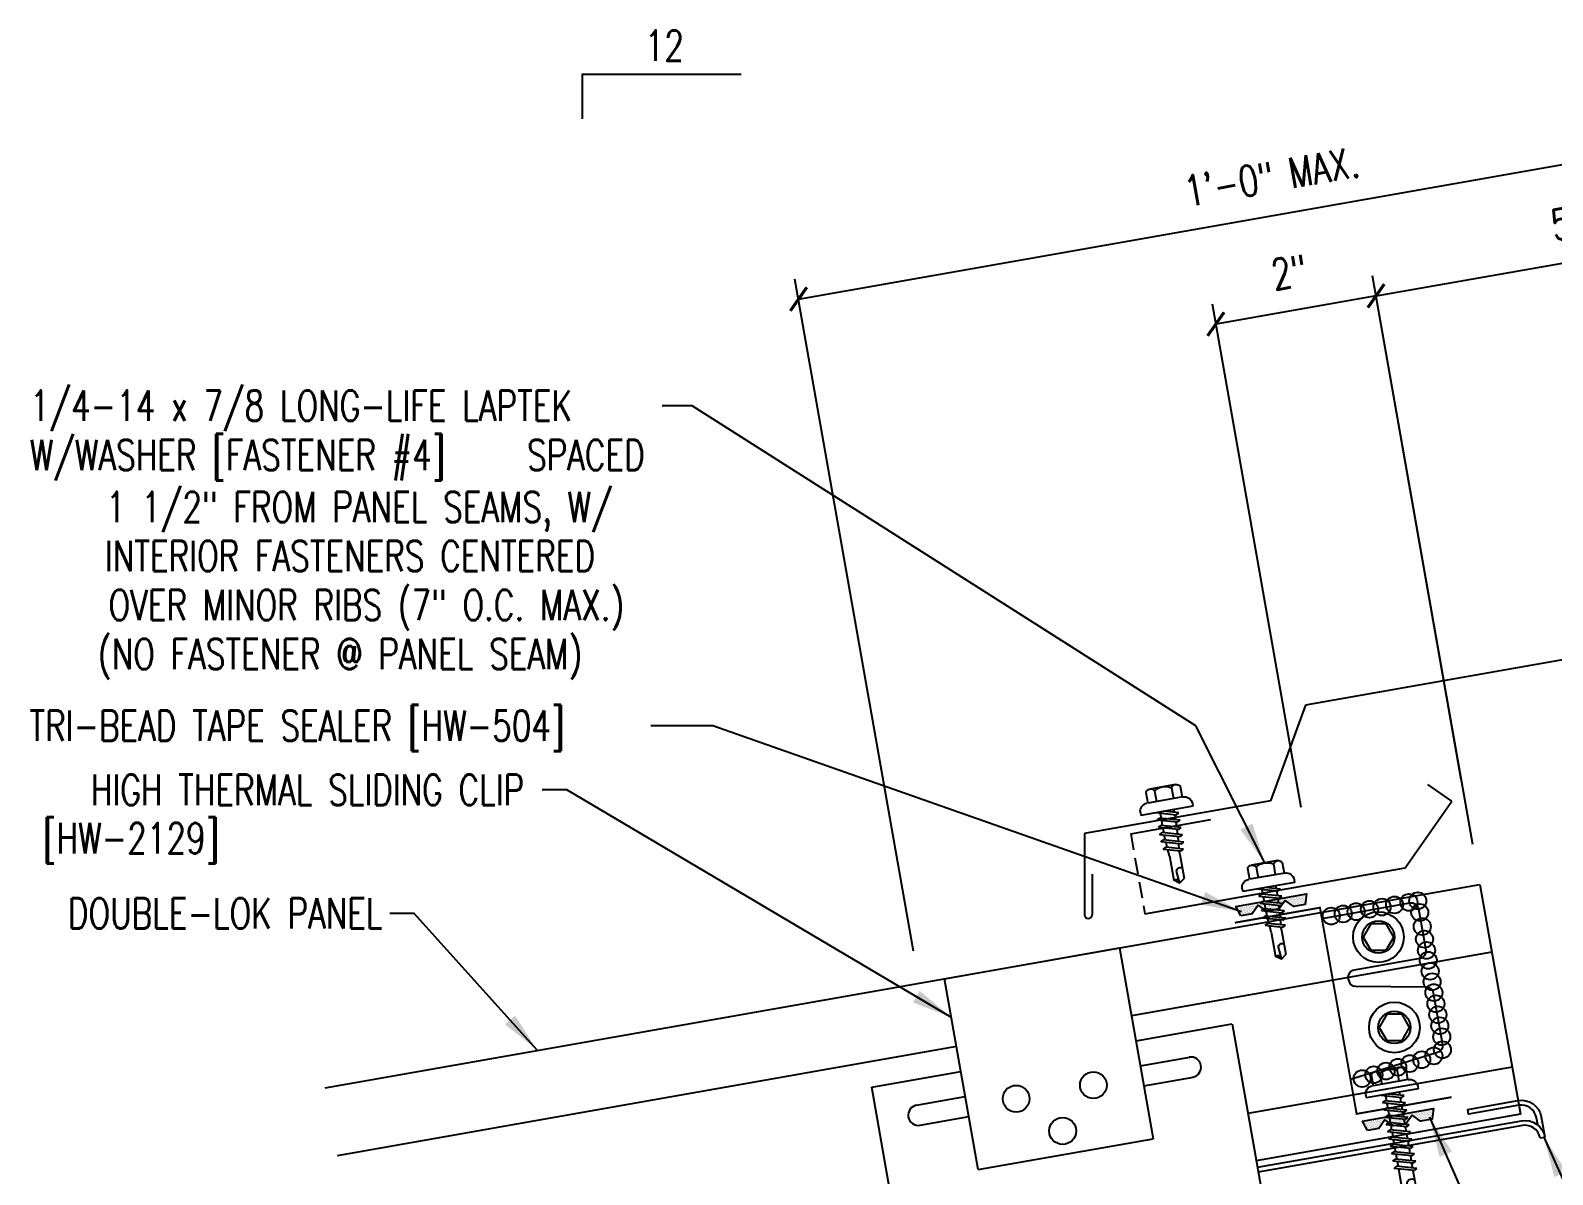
# Model space of a CAD drawing. Extents: x -0.4 to 44.2, y 8.8 to 52.8.
# Drawn here: x -0.37 to 18.34, y 22.08 to 36.16 of the extents above; entities that cross this region are included whole.
import ezdxf
from ezdxf.enums import TextEntityAlignment as Align

# ---------------------------------------------------------------- set-up
doc = ezdxf.new("R2010")
doc.units = 0
doc.header["$LTSCALE"] = 4
doc.header["$MEASUREMENT"] = 0
doc.linetypes.add('HIDDEN', pattern=[0.375, 0.25, -0.125])
doc.layers.get('0').update_dxf_attribs({"linetype": 'CONTINUOUS'})
doc.layers.get('DEFPOINTS').update_dxf_attribs({"linetype": 'CONTINUOUS'})
for name, color, linetype in [('CLIP', 5, 'CONTINUOUS'), ('CLO', 3, 'CONTINUOUS'), ('DIM', 2, 'CONTINUOUS'), ('FASTENER', 9, 'CONTINUOUS'), ('MARK', 1, 'CONTINUOUS'), ('PANEL', 11, 'CONTINUOUS'), ('STLA', 10, 'CONTINUOUS'), ('TAPE', 8, 'CONTINUOUS'), ('TEXT', 2, 'CONTINUOUS'), ('TRIM', 6, 'CONTINUOUS')]:
    doc.layers.add(name, color=color, linetype=linetype)
doc.styles.add('TEXT1', font='ROMANS.shx', dxfattribs={"width": 0.75, "height": 0.375})
doc.dimstyles.new('DETAIL', dxfattribs={"dimscale": 4, "dimtxt": 0.09375, "dimasz": 0.0625, "dimexe": 0.0625, "dimexo": 0.125, "dimgap": 0.0625, "dimtad": 1, "dimdec": 4, "dimzin": 3, "dimdsep": 46, "dimlunit": 4, "dimtxsty": 'TEXT1', "dimblk": 'ARCHTICK', "dimcen": 0.0625, "dimclrd": 7, "dimclre": 7, "dimclrt": 2, "dimadec": 0, "dimazin": 0, "dimtfac": 0.59375, "dimtdec": 4, "dimtmove": 0, "dimatfit": 3, "dimfxl": 0, "dimfrac": 2, "dimtolj": 1, "dimtzin": 3, "dimarcsym": 0})
doc.dimstyles.new('DETAIL$7', dxfattribs={"dimscale": 4, "dimtxt": 0.09375, "dimasz": 0.125, "dimexe": 0.0625, "dimexo": 0.125, "dimgap": 0.0625, "dimtad": 1, "dimdec": 4, "dimzin": 3, "dimdsep": 46, "dimlunit": 4, "dimtxsty": 'TEXT1', "dimblk": 'ARCHTICK', "dimcen": 0.0625, "dimclrd": 7, "dimclre": 7, "dimclrt": 2, "dimadec": 0, "dimazin": 0, "dimtfac": 1, "dimtdec": 4, "dimtmove": 0, "dimatfit": 3, "dimfxl": 0, "dimfrac": 2, "dimtolj": 1, "dimtzin": 3, "dimarcsym": 0})

# ---------------------------------------------------------------- blocks, each defined once
blk = doc.blocks.new('_ArchTick')
at = {"color": 0, "linetype": 'ByBlock', "const_width": 0.15}
blk.add_lwpolyline([(-0.5, -0.5), (0.5, 0.5)], dxfattribs=at)
blk = doc.blocks.new('*D7')
at = {"layer": 'DEFPOINTS', "color": 0}
for p in [(14.204, 32.546), (17.309, 26.452), (15.34, 26.105)]:
    blk.add_point(p, dxfattribs=at)
at = {"layer": 'DIM', "color": 7, "lineweight": -2}
for p, q in [((17.222, 26.944), (16.13, 33.139)), ((15.253, 26.597), (14.161, 32.792)), ((16.174, 32.893), (14.204, 32.546))]:
    blk.add_line(p, q, dxfattribs=at)
at = {"layer": 'DIM', "color": 7, "lineweight": -2, "xscale": 0.25, "yscale": 0.25, "zscale": 0.25}
for p, rotation in [((16.174, 32.893), 9.999999999999886), ((14.204, 32.546), 189.9999999999999)]:
    blk.add_blockref('_ArchTick', p, dxfattribs=dict(at, rotation=rotation))
at = {"layer": 'DIM', "color": 2, "insert": (15.107, 33.185), "char_height": 0.375, "attachment_point": 5, "rotation": 10, "style": 'TEXT1'}
blk.add_mtext('\\A1;2"', dxfattribs=at)
blk = doc.blocks.new('*D5')
at = {"layer": 'DEFPOINTS', "color": 0}
for p in [(20.871, 34.934), (10.574, 24.336), (23.1, 22.291)]:
    blk.add_point(p, dxfattribs=at)
at = {"layer": 'DIM', "color": 7, "lineweight": -2}
for p, q in [((23.013, 22.783), (20.827, 35.18)), ((9.073, 32.853), (20.871, 34.934)), ((10.488, 24.829), (9.029, 33.099))]:
    blk.add_line(p, q, dxfattribs=at)
at = {"layer": 'DIM', "color": 7, "lineweight": -2, "xscale": 0.25, "yscale": 0.25, "zscale": 0.25}
for p, rotation in [((20.871, 34.934), 10), ((9.073, 32.853), 190)]:
    blk.add_blockref('_ArchTick', p, dxfattribs=dict(at, rotation=rotation))
at = {"layer": 'DIM', "color": 2, "insert": (14.89, 34.359), "char_height": 0.375, "attachment_point": 5, "rotation": 10, "style": 'TEXT1'}
blk.add_mtext('\\A1;1\'-0" MAX.', dxfattribs=at)
blk = doc.blocks.new('*D6')
at = {"layer": 'DEFPOINTS', "color": 0}
for p in [(21.078, 33.758), (17.451, 25.651), (23.1, 22.291)]:
    blk.add_point(p, dxfattribs=at)
at = {"layer": 'DIM', "color": 7, "lineweight": -2}
for p, q in [((23.013, 22.783), (21.035, 34.004)), ((16.174, 32.893), (21.078, 33.758)), ((17.364, 26.143), (16.13, 33.139))]:
    blk.add_line(p, q, dxfattribs=at)
at = {"layer": 'DIM', "color": 7, "lineweight": -2, "xscale": 0.25, "yscale": 0.25, "zscale": 0.25}
for p, rotation in [((21.078, 33.758), 10), ((16.174, 32.893), 190)]:
    blk.add_blockref('_ArchTick', p, dxfattribs=dict(at, rotation=rotation))
at = {"layer": 'DIM', "color": 2, "insert": (18.544, 33.792), "char_height": 0.375, "attachment_point": 5, "rotation": 10, "style": 'TEXT1'}
blk.add_mtext('\\A1;5"', dxfattribs=at)
blk = doc.blocks.new('A$C40D92978')
at = {"layer": 'CLO', "const_width": 0.0239}
blk.add_lwpolyline([(2.668, 0.22), (1.499, 0.014), (1.048, 2.551), (0.002, 2.366)], dxfattribs=at)
at = {"layer": 'CLO'}
blk.add_lwpolyline([(1.074, 2.419), (2.155, 2.61, -0.414214), (2.26, 2.537), (2.349, 2.031, -0.414214), (2.276, 1.927), (1.468, 1.784, 0.414214), (1.395, 1.68), (1.399, 1.658, 0.362577), (1.487, 1.584), (2.353, 1.579, -0.362577), (2.441, 1.505), (2.554, 0.869, -0.377256), (2.492, 0.768), (1.424, 0.435)], format="xyb", dxfattribs=at)
blk = doc.blocks.new('*X9')
at = {"color": 0}
for p, q in [((-0.434, 0.135), (-0.434, 0.135)), ((-0.434, 0.123), (-0.434, 0.123)), ((-0.422, 0.141), (-0.422, 0.141)), ((-0.422, 0.129), (-0.422, 0.129)), ((-0.422, 0.117), (-0.422, 0.117)), ((-0.422, 0.105), (-0.422, 0.105)), ((-0.422, 0.094), (-0.422, 0.094)), ((-0.422, 0.082), (-0.422, 0.082)), ((-0.41, 0.135), (-0.41, 0.135)), ((-0.41, 0.123), (-0.41, 0.123)), ((-0.41, 0.111), (-0.41, 0.111)), ((-0.41, 0.1), (-0.41, 0.1)), ((-0.41, 0.088), (-0.41, 0.088)), ((-0.41, 0.076), (-0.41, 0.076)), ((-0.41, 0.064), (-0.41, 0.064)), ((-0.41, 0.053), (-0.41, 0.053)), ((-0.41, 0.041), (-0.41, 0.041)), ((-0.398, 0.141), (-0.398, 0.141)), ((-0.398, 0.129), (-0.398, 0.129)), ((-0.398, 0.117), (-0.398, 0.117)), ((-0.398, 0.105), (-0.398, 0.105)), ((-0.398, 0.094), (-0.398, 0.094)), ((-0.398, 0.082), (-0.398, 0.082)), ((-0.398, 0.07), (-0.398, 0.07)), ((-0.398, 0.059), (-0.398, 0.059)), ((-0.398, 0.047), (-0.398, 0.047)), ((-0.398, 0.035), (-0.398, 0.035)), ((-0.398, 0.023), (-0.398, 0.023)), ((-0.387, 0.135), (-0.387, 0.135)), ((-0.387, 0.123), (-0.387, 0.123)), ((-0.387, 0.111), (-0.387, 0.111)), ((-0.387, 0.1), (-0.387, 0.1)), ((-0.387, 0.088), (-0.387, 0.088)), ((-0.387, 0.076), (-0.387, 0.076)), ((-0.387, 0.064), (-0.387, 0.064)), ((-0.387, 0.053), (-0.387, 0.053)), ((-0.387, 0.041), (-0.387, 0.041)), ((-0.387, 0.029), (-0.387, 0.029)), ((-0.375, 0.141), (-0.375, 0.141)), ((-0.375, 0.129), (-0.375, 0.129)), ((-0.375, 0.117), (-0.375, 0.117)), ((-0.375, 0.105), (-0.375, 0.105)), ((-0.375, 0.094), (-0.375, 0.094)), ((-0.375, 0.082), (-0.375, 0.082)), ((-0.375, 0.07), (-0.375, 0.07)), ((-0.375, 0.059), (-0.375, 0.059)), ((-0.375, 0.047), (-0.375, 0.047)), ((-0.375, 0.035), (-0.375, 0.035)), ((-0.375, 0.023), (-0.375, 0.023)), ((-0.363, 0.135), (-0.363, 0.135)), ((-0.363, 0.123), (-0.363, 0.123)), ((-0.363, 0.111), (-0.363, 0.111)), ((-0.363, 0.1), (-0.363, 0.1)), ((-0.363, 0.088), (-0.363, 0.088)), ((-0.363, 0.076), (-0.363, 0.076)), ((-0.363, 0.064), (-0.363, 0.064)), ((-0.363, 0.053), (-0.363, 0.053)), ((-0.363, 0.041), (-0.363, 0.041)), ((-0.363, 0.029), (-0.363, 0.029)), ((-0.352, 0.141), (-0.352, 0.141)), ((-0.352, 0.129), (-0.352, 0.129)), ((-0.352, 0.117), (-0.352, 0.117)), ((-0.352, 0.105), (-0.352, 0.105)), ((-0.352, 0.094), (-0.352, 0.094)), ((-0.352, 0.082), (-0.352, 0.082)), ((-0.352, 0.07), (-0.352, 0.07)), ((-0.352, 0.059), (-0.352, 0.059)), ((-0.352, 0.047), (-0.352, 0.047)), ((-0.352, 0.035), (-0.352, 0.035)), ((-0.352, 0.023), (-0.352, 0.023)), ((-0.34, 0.135), (-0.34, 0.135)), ((-0.34, 0.123), (-0.34, 0.123)), ((-0.34, 0.111), (-0.34, 0.111)), ((-0.34, 0.1), (-0.34, 0.1)), ((-0.34, 0.088), (-0.34, 0.088)), ((-0.34, 0.076), (-0.34, 0.076)), ((-0.34, 0.064), (-0.34, 0.064)), ((-0.34, 0.053), (-0.34, 0.053)), ((-0.34, 0.041), (-0.34, 0.041)), ((-0.34, 0.029), (-0.34, 0.029)), ((-0.328, 0.141), (-0.328, 0.141)), ((-0.328, 0.129), (-0.328, 0.129)), ((-0.328, 0.117), (-0.328, 0.117)), ((-0.328, 0.105), (-0.328, 0.105)), ((-0.328, 0.094), (-0.328, 0.094)), ((-0.328, 0.082), (-0.328, 0.082)), ((-0.328, 0.07), (-0.328, 0.07)), ((-0.328, 0.059), (-0.328, 0.059)), ((-0.328, 0.047), (-0.328, 0.047)), ((-0.328, 0.035), (-0.328, 0.035)), ((-0.328, 0.023), (-0.328, 0.023)), ((-0.316, 0.135), (-0.316, 0.135)), ((-0.316, 0.123), (-0.316, 0.123)), ((-0.316, 0.111), (-0.316, 0.111)), ((-0.316, 0.1), (-0.316, 0.1)), ((-0.316, 0.088), (-0.316, 0.088)), ((-0.316, 0.076), (-0.316, 0.076)), ((-0.316, 0.064), (-0.316, 0.064)), ((-0.316, 0.053), (-0.316, 0.053)), ((-0.316, 0.041), (-0.316, 0.041)), ((-0.316, 0.029), (-0.316, 0.029)), ((-0.305, 0.141), (-0.305, 0.141)), ((-0.305, 0.129), (-0.305, 0.129)), ((-0.305, 0.117), (-0.305, 0.117)), ((-0.305, 0.105), (-0.305, 0.105)), ((-0.305, 0.094), (-0.305, 0.094)), ((-0.305, 0.082), (-0.305, 0.082)), ((-0.305, 0.07), (-0.305, 0.07)), ((-0.305, 0.059), (-0.305, 0.059)), ((-0.305, 0.047), (-0.305, 0.047)), ((-0.305, 0.035), (-0.305, 0.035)), ((-0.305, 0.023), (-0.305, 0.023)), ((-0.293, 0.135), (-0.293, 0.135)), ((-0.293, 0.123), (-0.293, 0.123)), ((-0.293, 0.111), (-0.293, 0.111)), ((-0.293, 0.1), (-0.293, 0.1)), ((-0.293, 0.088), (-0.293, 0.088)), ((-0.293, 0.076), (-0.293, 0.076)), ((-0.293, 0.064), (-0.293, 0.064)), ((-0.293, 0.053), (-0.293, 0.053)), ((-0.293, 0.041), (-0.293, 0.041)), ((-0.293, 0.029), (-0.293, 0.029)), ((-0.281, 0.141), (-0.281, 0.141)), ((-0.281, 0.129), (-0.281, 0.129)), ((-0.281, 0.117), (-0.281, 0.117)), ((-0.281, 0.105), (-0.281, 0.105)), ((-0.281, 0.094), (-0.281, 0.094)), ((-0.281, 0.082), (-0.281, 0.082)), ((-0.281, 0.07), (-0.281, 0.07)), ((-0.281, 0.059), (-0.281, 0.059)), ((-0.281, 0.047), (-0.281, 0.047)), ((-0.281, 0.035), (-0.281, 0.035)), ((-0.281, 0.023), (-0.281, 0.023)), ((-0.27, 0.135), (-0.27, 0.135)), ((-0.27, 0.123), (-0.27, 0.123)), ((-0.27, 0.111), (-0.27, 0.111)), ((-0.27, 0.1), (-0.27, 0.1)), ((-0.27, 0.088), (-0.27, 0.088)), ((-0.27, 0.076), (-0.27, 0.076)), ((-0.27, 0.064), (-0.27, 0.064)), ((-0.27, 0.053), (-0.27, 0.053)), ((-0.27, 0.041), (-0.27, 0.041)), ((-0.27, 0.029), (-0.27, 0.029)), ((-0.258, 0.141), (-0.258, 0.141)), ((-0.258, 0.129), (-0.258, 0.129)), ((-0.258, 0.117), (-0.258, 0.117)), ((-0.258, 0.105), (-0.258, 0.105)), ((-0.258, 0.094), (-0.258, 0.094)), ((-0.258, 0.082), (-0.258, 0.082)), ((-0.258, 0.07), (-0.258, 0.07)), ((-0.258, 0.059), (-0.258, 0.059)), ((-0.258, 0.047), (-0.258, 0.047)), ((-0.258, 0.035), (-0.258, 0.035)), ((-0.258, 0.023), (-0.258, 0.023)), ((-0.246, 0.135), (-0.246, 0.135)), ((-0.246, 0.123), (-0.246, 0.123)), ((-0.246, 0.111), (-0.246, 0.111)), ((-0.246, 0.1), (-0.246, 0.1)), ((-0.246, 0.088), (-0.246, 0.088)), ((-0.246, 0.076), (-0.246, 0.076)), ((-0.246, 0.064), (-0.246, 0.064)), ((-0.246, 0.053), (-0.246, 0.053)), ((-0.246, 0.041), (-0.246, 0.041)), ((-0.234, 0.141), (-0.234, 0.141)), ((-0.234, 0.129), (-0.234, 0.129)), ((-0.234, 0.117), (-0.234, 0.117)), ((-0.234, 0.105), (-0.234, 0.105)), ((-0.234, 0.094), (-0.234, 0.094)), ((-0.234, 0.082), (-0.234, 0.082)), ((-0.234, 0.07), (-0.234, 0.07)), ((-0.234, 0.059), (-0.234, 0.059)), ((-0.234, 0.047), (-0.234, 0.047)), ((-0.223, 0.135), (-0.223, 0.135)), ((-0.223, 0.123), (-0.223, 0.123)), ((-0.223, 0.111), (-0.223, 0.111)), ((-0.223, 0.1), (-0.223, 0.1)), ((-0.223, 0.088), (-0.223, 0.088)), ((-0.223, 0.076), (-0.223, 0.076)), ((-0.223, 0.064), (-0.223, 0.064)), ((-0.211, 0.141), (-0.211, 0.141)), ((-0.211, 0.129), (-0.211, 0.129)), ((-0.211, 0.117), (-0.211, 0.117)), ((-0.211, 0.105), (-0.211, 0.105)), ((-0.211, 0.094), (-0.211, 0.094)), ((-0.211, 0.082), (-0.211, 0.082)), ((-0.211, 0.07), (-0.211, 0.07)), ((-0.199, 0.135), (-0.199, 0.135)), ((-0.199, 0.123), (-0.199, 0.123)), ((-0.199, 0.111), (-0.199, 0.111)), ((-0.199, 0.1), (-0.199, 0.1)), ((-0.199, 0.088), (-0.199, 0.088)), ((-0.188, 0.141), (-0.188, 0.141)), ((-0.188, 0.129), (-0.188, 0.129)), ((-0.188, 0.117), (-0.188, 0.117)), ((-0.188, 0.105), (-0.188, 0.105)), ((-0.188, 0.094), (-0.188, 0.094)), ((-0.176, 0.135), (-0.176, 0.135)), ((-0.176, 0.123), (-0.176, 0.123)), ((-0.176, 0.111), (-0.176, 0.111)), ((-0.164, 0.141), (-0.164, 0.141)), ((-0.164, 0.129), (-0.164, 0.129)), ((-0.164, 0.117), (-0.164, 0.117)), ((-0.164, 0.105), (-0.164, 0.105)), ((-0.152, 0.135), (-0.152, 0.135)), ((-0.152, 0.123), (-0.152, 0.123)), ((-0.152, 0.111), (-0.152, 0.111)), ((-0.152, 0.1), (-0.152, 0.1)), ((-0.141, 0.141), (-0.141, 0.141)), ((-0.141, 0.129), (-0.141, 0.129)), ((-0.141, 0.117), (-0.141, 0.117)), ((-0.141, 0.105), (-0.141, 0.105)), ((-0.141, 0.094), (-0.141, 0.094)), ((-0.141, 0.082), (-0.141, 0.082)), ((-0.129, 0.135), (-0.129, 0.135)), ((-0.129, 0.123), (-0.129, 0.123)), ((-0.129, 0.111), (-0.129, 0.111)), ((-0.129, 0.1), (-0.129, 0.1)), ((-0.129, 0.088), (-0.129, 0.088)), ((-0.129, 0.076), (-0.129, 0.076)), ((-0.117, 0.141), (-0.117, 0.141)), ((-0.117, 0.129), (-0.117, 0.129)), ((-0.117, 0.117), (-0.117, 0.117)), ((-0.117, 0.105), (-0.117, 0.105)), ((-0.117, 0.094), (-0.117, 0.094)), ((-0.117, 0.082), (-0.117, 0.082)), ((-0.117, 0.07), (-0.117, 0.07)), ((-0.117, 0.059), (-0.117, 0.059)), ((-0.105, 0.135), (-0.105, 0.135)), ((-0.105, 0.123), (-0.105, 0.123)), ((-0.105, 0.111), (-0.105, 0.111)), ((-0.105, 0.1), (-0.105, 0.1)), ((-0.105, 0.088), (-0.105, 0.088)), ((-0.105, 0.076), (-0.105, 0.076)), ((-0.105, 0.064), (-0.105, 0.064)), ((-0.105, 0.053), (-0.105, 0.053)), ((-0.094, 0.141), (-0.094, 0.141)), ((-0.094, 0.129), (-0.094, 0.129)), ((-0.094, 0.117), (-0.094, 0.117)), ((-0.094, 0.105), (-0.094, 0.105)), ((-0.094, 0.094), (-0.094, 0.094)), ((-0.094, 0.082), (-0.094, 0.082)), ((-0.094, 0.07), (-0.094, 0.07)), ((-0.094, 0.059), (-0.094, 0.059)), ((-0.094, 0.047), (-0.094, 0.047)), ((-0.094, 0.035), (-0.094, 0.035)), ((-0.082, 0.135), (-0.082, 0.135)), ((-0.082, 0.123), (-0.082, 0.123)), ((-0.082, 0.111), (-0.082, 0.111)), ((-0.082, 0.1), (-0.082, 0.1)), ((-0.082, 0.088), (-0.082, 0.088)), ((-0.082, 0.076), (-0.082, 0.076)), ((-0.082, 0.064), (-0.082, 0.064)), ((-0.082, 0.053), (-0.082, 0.053)), ((-0.082, 0.041), (-0.082, 0.041)), ((-0.082, 0.029), (-0.082, 0.029)), ((-0.07, 0.141), (-0.07, 0.141)), ((-0.07, 0.129), (-0.07, 0.129)), ((-0.07, 0.117), (-0.07, 0.117)), ((-0.07, 0.105), (-0.07, 0.105)), ((-0.07, 0.094), (-0.07, 0.094)), ((-0.07, 0.082), (-0.07, 0.082)), ((-0.07, 0.07), (-0.07, 0.07)), ((-0.07, 0.059), (-0.07, 0.059)), ((-0.07, 0.047), (-0.07, 0.047)), ((-0.07, 0.035), (-0.07, 0.035)), ((-0.07, 0.023), (-0.07, 0.023)), ((-0.059, 0.135), (-0.059, 0.135)), ((-0.059, 0.123), (-0.059, 0.123)), ((-0.059, 0.111), (-0.059, 0.111)), ((-0.059, 0.1), (-0.059, 0.1)), ((-0.059, 0.088), (-0.059, 0.088)), ((-0.059, 0.076), (-0.059, 0.076)), ((-0.059, 0.064), (-0.059, 0.064)), ((-0.059, 0.053), (-0.059, 0.053)), ((-0.059, 0.041), (-0.059, 0.041)), ((-0.059, 0.029), (-0.059, 0.029)), ((-0.047, 0.141), (-0.047, 0.141)), ((-0.047, 0.129), (-0.047, 0.129)), ((-0.047, 0.117), (-0.047, 0.117)), ((-0.047, 0.105), (-0.047, 0.105)), ((-0.047, 0.094), (-0.047, 0.094)), ((-0.047, 0.082), (-0.047, 0.082)), ((-0.047, 0.07), (-0.047, 0.07)), ((-0.047, 0.059), (-0.047, 0.059)), ((-0.047, 0.047), (-0.047, 0.047)), ((-0.047, 0.035), (-0.047, 0.035)), ((-0.047, 0.023), (-0.047, 0.023)), ((-0.035, 0.135), (-0.035, 0.135)), ((-0.035, 0.123), (-0.035, 0.123)), ((-0.035, 0.111), (-0.035, 0.111)), ((-0.035, 0.1), (-0.035, 0.1)), ((-0.035, 0.088), (-0.035, 0.088)), ((-0.035, 0.076), (-0.035, 0.076)), ((-0.035, 0.064), (-0.035, 0.064)), ((-0.035, 0.053), (-0.035, 0.053)), ((-0.035, 0.041), (-0.035, 0.041)), ((-0.035, 0.029), (-0.035, 0.029)), ((-0.023, 0.141), (-0.023, 0.141)), ((-0.023, 0.129), (-0.023, 0.129)), ((-0.023, 0.117), (-0.023, 0.117)), ((-0.023, 0.105), (-0.023, 0.105)), ((-0.023, 0.094), (-0.023, 0.094)), ((-0.023, 0.082), (-0.023, 0.082)), ((-0.023, 0.07), (-0.023, 0.07)), ((-0.023, 0.059), (-0.023, 0.059)), ((-0.023, 0.047), (-0.023, 0.047)), ((-0.023, 0.035), (-0.023, 0.035)), ((-0.023, 0.023), (-0.023, 0.023)), ((-0.012, 0.135), (-0.012, 0.135)), ((-0.012, 0.123), (-0.012, 0.123)), ((-0.012, 0.111), (-0.012, 0.111)), ((-0.012, 0.1), (-0.012, 0.1)), ((-0.012, 0.088), (-0.012, 0.088)), ((-0.012, 0.076), (-0.012, 0.076)), ((-0.012, 0.064), (-0.012, 0.064)), ((-0.012, 0.053), (-0.012, 0.053)), ((-0.012, 0.041), (-0.012, 0.041)), ((-0.012, 0.029), (-0.012, 0.029)), ((0, 0.141), (0, 0.141)), ((0, 0.129), (0, 0.129)), ((0, 0.117), (0, 0.117)), ((0, 0.105), (0, 0.105)), ((0, 0.094), (0, 0.094)), ((0, 0.082), (0, 0.082)), ((0, 0.07), (0, 0.07)), ((0, 0.059), (0, 0.059)), ((0, 0.047), (0, 0.047)), ((0, 0.035), (0, 0.035)), ((0, 0.023), (0, 0.023)), ((0.012, 0.135), (0.012, 0.135)), ((0.012, 0.123), (0.012, 0.123)), ((0.012, 0.111), (0.012, 0.111)), ((0.012, 0.1), (0.012, 0.1)), ((0.012, 0.088), (0.012, 0.088)), ((0.012, 0.076), (0.012, 0.076)), ((0.012, 0.064), (0.012, 0.064)), ((0.012, 0.053), (0.012, 0.053)), ((0.012, 0.041), (0.012, 0.041)), ((0.012, 0.029), (0.012, 0.029)), ((0.023, 0.141), (0.023, 0.141)), ((0.023, 0.129), (0.023, 0.129)), ((0.023, 0.117), (0.023, 0.117)), ((0.023, 0.105), (0.023, 0.105)), ((0.023, 0.094), (0.023, 0.094)), ((0.023, 0.082), (0.023, 0.082)), ((0.023, 0.07), (0.023, 0.07)), ((0.023, 0.059), (0.023, 0.059)), ((0.023, 0.047), (0.023, 0.047)), ((0.023, 0.035), (0.023, 0.035)), ((0.023, 0.023), (0.023, 0.023)), ((0.035, 0.135), (0.035, 0.135)), ((0.035, 0.123), (0.035, 0.123)), ((0.035, 0.111), (0.035, 0.111)), ((0.035, 0.1), (0.035, 0.1)), ((0.035, 0.088), (0.035, 0.088)), ((0.035, 0.076), (0.035, 0.076)), ((0.035, 0.064), (0.035, 0.064)), ((0.035, 0.053), (0.035, 0.053)), ((0.035, 0.041), (0.035, 0.041)), ((0.035, 0.029), (0.035, 0.029)), ((0.047, 0.141), (0.047, 0.141)), ((0.047, 0.129), (0.047, 0.129)), ((0.047, 0.117), (0.047, 0.117)), ((0.047, 0.105), (0.047, 0.105)), ((0.047, 0.094), (0.047, 0.094)), ((0.047, 0.082), (0.047, 0.082)), ((0.047, 0.07), (0.047, 0.07)), ((0.047, 0.059), (0.047, 0.059)), ((0.047, 0.047), (0.047, 0.047)), ((0.047, 0.035), (0.047, 0.035)), ((0.047, 0.023), (0.047, 0.023)), ((0.059, 0.135), (0.059, 0.135)), ((0.059, 0.123), (0.059, 0.123)), ((0.059, 0.111), (0.059, 0.111)), ((0.059, 0.1), (0.059, 0.1)), ((0.059, 0.088), (0.059, 0.088)), ((0.059, 0.076), (0.059, 0.076)), ((0.059, 0.064), (0.059, 0.064)), ((0.059, 0.053), (0.059, 0.053)), ((0.059, 0.041), (0.059, 0.041)), ((0.059, 0.029), (0.059, 0.029)), ((0.07, 0.141), (0.07, 0.141)), ((0.07, 0.129), (0.07, 0.129)), ((0.07, 0.117), (0.07, 0.117)), ((0.07, 0.105), (0.07, 0.105)), ((0.07, 0.094), (0.07, 0.094)), ((0.07, 0.082), (0.07, 0.082)), ((0.07, 0.07), (0.07, 0.07)), ((0.07, 0.059), (0.07, 0.059)), ((0.07, 0.047), (0.07, 0.047)), ((0.07, 0.035), (0.07, 0.035)), ((0.07, 0.023), (0.07, 0.023)), ((0.082, 0.135), (0.082, 0.135)), ((0.082, 0.123), (0.082, 0.123)), ((0.082, 0.111), (0.082, 0.111)), ((0.082, 0.1), (0.082, 0.1)), ((0.082, 0.088), (0.082, 0.088)), ((0.082, 0.076), (0.082, 0.076)), ((0.082, 0.064), (0.082, 0.064)), ((0.082, 0.053), (0.082, 0.053)), ((0.082, 0.041), (0.082, 0.041)), ((0.082, 0.029), (0.082, 0.029)), ((0.094, 0.141), (0.094, 0.141)), ((0.094, 0.129), (0.094, 0.129)), ((0.094, 0.117), (0.094, 0.117)), ((0.094, 0.105), (0.094, 0.105)), ((0.094, 0.094), (0.094, 0.094)), ((0.094, 0.082), (0.094, 0.082)), ((0.094, 0.07), (0.094, 0.07)), ((0.094, 0.059), (0.094, 0.059)), ((0.094, 0.047), (0.094, 0.047)), ((0.094, 0.035), (0.094, 0.035)), ((0.105, 0.135), (0.105, 0.135)), ((0.105, 0.123), (0.105, 0.123)), ((0.105, 0.111), (0.105, 0.111)), ((0.105, 0.1), (0.105, 0.1)), ((0.105, 0.088), (0.105, 0.088)), ((0.105, 0.076), (0.105, 0.076)), ((0.105, 0.064), (0.105, 0.064)), ((0.105, 0.053), (0.105, 0.053)), ((0.117, 0.141), (0.117, 0.141)), ((0.117, 0.129), (0.117, 0.129)), ((0.117, 0.117), (0.117, 0.117)), ((0.117, 0.105), (0.117, 0.105)), ((0.117, 0.094), (0.117, 0.094)), ((0.117, 0.082), (0.117, 0.082)), ((0.117, 0.07), (0.117, 0.07)), ((0.117, 0.059), (0.117, 0.059)), ((0.129, 0.135), (0.129, 0.135)), ((0.129, 0.123), (0.129, 0.123)), ((0.129, 0.111), (0.129, 0.111)), ((0.129, 0.1), (0.129, 0.1)), ((0.129, 0.088), (0.129, 0.088)), ((0.129, 0.076), (0.129, 0.076)), ((0.141, 0.141), (0.141, 0.141)), ((0.141, 0.129), (0.141, 0.129)), ((0.141, 0.117), (0.141, 0.117)), ((0.141, 0.105), (0.141, 0.105)), ((0.141, 0.094), (0.141, 0.094)), ((0.141, 0.082), (0.141, 0.082)), ((0.152, 0.135), (0.152, 0.135)), ((0.152, 0.123), (0.152, 0.123)), ((0.152, 0.111), (0.152, 0.111)), ((0.152, 0.1), (0.152, 0.1)), ((0.164, 0.141), (0.164, 0.141)), ((0.164, 0.129), (0.164, 0.129)), ((0.164, 0.117), (0.164, 0.117)), ((0.164, 0.105), (0.164, 0.105)), ((0.176, 0.135), (0.176, 0.135)), ((0.176, 0.123), (0.176, 0.123)), ((0.176, 0.111), (0.176, 0.111)), ((0.188, 0.141), (0.188, 0.141)), ((0.188, 0.129), (0.188, 0.129)), ((0.188, 0.117), (0.188, 0.117)), ((0.188, 0.105), (0.188, 0.105)), ((0.188, 0.094), (0.188, 0.094)), ((0.199, 0.135), (0.199, 0.135)), ((0.199, 0.123), (0.199, 0.123)), ((0.199, 0.111), (0.199, 0.111)), ((0.199, 0.1), (0.199, 0.1)), ((0.199, 0.088), (0.199, 0.088)), ((0.211, 0.141), (0.211, 0.141)), ((0.211, 0.129), (0.211, 0.129)), ((0.211, 0.117), (0.211, 0.117)), ((0.211, 0.105), (0.211, 0.105)), ((0.211, 0.094), (0.211, 0.094)), ((0.211, 0.082), (0.211, 0.082)), ((0.211, 0.07), (0.211, 0.07)), ((0.223, 0.135), (0.223, 0.135)), ((0.223, 0.123), (0.223, 0.123)), ((0.223, 0.111), (0.223, 0.111)), ((0.223, 0.1), (0.223, 0.1)), ((0.223, 0.088), (0.223, 0.088)), ((0.223, 0.076), (0.223, 0.076)), ((0.223, 0.064), (0.223, 0.064)), ((0.234, 0.141), (0.234, 0.141)), ((0.234, 0.129), (0.234, 0.129)), ((0.234, 0.117), (0.234, 0.117)), ((0.234, 0.105), (0.234, 0.105)), ((0.234, 0.094), (0.234, 0.094)), ((0.234, 0.082), (0.234, 0.082)), ((0.234, 0.07), (0.234, 0.07)), ((0.234, 0.059), (0.234, 0.059)), ((0.234, 0.047), (0.234, 0.047)), ((0.246, 0.135), (0.246, 0.135)), ((0.246, 0.123), (0.246, 0.123)), ((0.246, 0.111), (0.246, 0.111)), ((0.246, 0.1), (0.246, 0.1)), ((0.246, 0.088), (0.246, 0.088)), ((0.246, 0.076), (0.246, 0.076)), ((0.246, 0.064), (0.246, 0.064)), ((0.246, 0.053), (0.246, 0.053)), ((0.246, 0.041), (0.246, 0.041)), ((0.258, 0.141), (0.258, 0.141)), ((0.258, 0.129), (0.258, 0.129)), ((0.258, 0.117), (0.258, 0.117)), ((0.258, 0.105), (0.258, 0.105)), ((0.258, 0.094), (0.258, 0.094)), ((0.258, 0.082), (0.258, 0.082)), ((0.258, 0.07), (0.258, 0.07)), ((0.258, 0.059), (0.258, 0.059)), ((0.258, 0.047), (0.258, 0.047)), ((0.258, 0.035), (0.258, 0.035)), ((0.258, 0.023), (0.258, 0.023)), ((0.27, 0.135), (0.27, 0.135)), ((0.27, 0.123), (0.27, 0.123)), ((0.27, 0.111), (0.27, 0.111)), ((0.27, 0.1), (0.27, 0.1)), ((0.27, 0.088), (0.27, 0.088)), ((0.27, 0.076), (0.27, 0.076)), ((0.27, 0.064), (0.27, 0.064)), ((0.27, 0.053), (0.27, 0.053)), ((0.27, 0.041), (0.27, 0.041)), ((0.27, 0.029), (0.27, 0.029)), ((0.281, 0.141), (0.281, 0.141)), ((0.281, 0.129), (0.281, 0.129)), ((0.281, 0.117), (0.281, 0.117)), ((0.281, 0.105), (0.281, 0.105)), ((0.281, 0.094), (0.281, 0.094)), ((0.281, 0.082), (0.281, 0.082)), ((0.281, 0.07), (0.281, 0.07)), ((0.281, 0.059), (0.281, 0.059)), ((0.281, 0.047), (0.281, 0.047)), ((0.281, 0.035), (0.281, 0.035)), ((0.281, 0.023), (0.281, 0.023)), ((0.293, 0.135), (0.293, 0.135)), ((0.293, 0.123), (0.293, 0.123)), ((0.293, 0.111), (0.293, 0.111)), ((0.293, 0.1), (0.293, 0.1)), ((0.293, 0.088), (0.293, 0.088)), ((0.293, 0.076), (0.293, 0.076)), ((0.293, 0.064), (0.293, 0.064)), ((0.293, 0.053), (0.293, 0.053)), ((0.293, 0.041), (0.293, 0.041)), ((0.293, 0.029), (0.293, 0.029)), ((0.305, 0.141), (0.305, 0.141)), ((0.305, 0.129), (0.305, 0.129)), ((0.305, 0.117), (0.305, 0.117)), ((0.305, 0.105), (0.305, 0.105)), ((0.305, 0.094), (0.305, 0.094)), ((0.305, 0.082), (0.305, 0.082)), ((0.305, 0.07), (0.305, 0.07)), ((0.305, 0.059), (0.305, 0.059)), ((0.305, 0.047), (0.305, 0.047)), ((0.305, 0.035), (0.305, 0.035)), ((0.305, 0.023), (0.305, 0.023)), ((0.316, 0.135), (0.316, 0.135)), ((0.316, 0.123), (0.316, 0.123)), ((0.316, 0.111), (0.316, 0.111)), ((0.316, 0.1), (0.316, 0.1)), ((0.316, 0.088), (0.316, 0.088)), ((0.316, 0.076), (0.316, 0.076)), ((0.316, 0.064), (0.316, 0.064)), ((0.316, 0.053), (0.316, 0.053)), ((0.316, 0.041), (0.316, 0.041)), ((0.316, 0.029), (0.316, 0.029)), ((0.328, 0.141), (0.328, 0.141)), ((0.328, 0.129), (0.328, 0.129)), ((0.328, 0.117), (0.328, 0.117)), ((0.328, 0.105), (0.328, 0.105)), ((0.328, 0.094), (0.328, 0.094)), ((0.328, 0.082), (0.328, 0.082)), ((0.328, 0.07), (0.328, 0.07)), ((0.328, 0.059), (0.328, 0.059)), ((0.328, 0.047), (0.328, 0.047)), ((0.328, 0.035), (0.328, 0.035)), ((0.328, 0.023), (0.328, 0.023)), ((0.34, 0.135), (0.34, 0.135)), ((0.34, 0.123), (0.34, 0.123)), ((0.34, 0.111), (0.34, 0.111)), ((0.34, 0.1), (0.34, 0.1)), ((0.34, 0.088), (0.34, 0.088)), ((0.34, 0.076), (0.34, 0.076)), ((0.34, 0.064), (0.34, 0.064)), ((0.34, 0.053), (0.34, 0.053)), ((0.34, 0.041), (0.34, 0.041)), ((0.34, 0.029), (0.34, 0.029)), ((0.352, 0.141), (0.352, 0.141)), ((0.352, 0.129), (0.352, 0.129)), ((0.352, 0.117), (0.352, 0.117)), ((0.352, 0.105), (0.352, 0.105)), ((0.352, 0.094), (0.352, 0.094)), ((0.352, 0.082), (0.352, 0.082)), ((0.352, 0.07), (0.352, 0.07)), ((0.352, 0.059), (0.352, 0.059)), ((0.352, 0.047), (0.352, 0.047)), ((0.352, 0.035), (0.352, 0.035)), ((0.352, 0.023), (0.352, 0.023)), ((0.363, 0.135), (0.363, 0.135)), ((0.363, 0.123), (0.363, 0.123)), ((0.363, 0.111), (0.363, 0.111)), ((0.363, 0.1), (0.363, 0.1)), ((0.363, 0.088), (0.363, 0.088)), ((0.363, 0.076), (0.363, 0.076)), ((0.363, 0.064), (0.363, 0.064)), ((0.363, 0.053), (0.363, 0.053)), ((0.363, 0.041), (0.363, 0.041)), ((0.363, 0.029), (0.363, 0.029)), ((0.375, 0.141), (0.375, 0.141)), ((0.375, 0.129), (0.375, 0.129)), ((0.375, 0.117), (0.375, 0.117)), ((0.375, 0.105), (0.375, 0.105)), ((0.375, 0.094), (0.375, 0.094)), ((0.375, 0.082), (0.375, 0.082)), ((0.375, 0.07), (0.375, 0.07)), ((0.375, 0.059), (0.375, 0.059)), ((0.375, 0.047), (0.375, 0.047)), ((0.375, 0.035), (0.375, 0.035)), ((0.375, 0.023), (0.375, 0.023)), ((0.387, 0.135), (0.387, 0.135)), ((0.387, 0.123), (0.387, 0.123)), ((0.387, 0.111), (0.387, 0.111)), ((0.387, 0.1), (0.387, 0.1)), ((0.387, 0.088), (0.387, 0.088)), ((0.387, 0.076), (0.387, 0.076)), ((0.387, 0.064), (0.387, 0.064)), ((0.387, 0.053), (0.387, 0.053)), ((0.387, 0.041), (0.387, 0.041)), ((0.387, 0.029), (0.387, 0.029)), ((0.398, 0.141), (0.398, 0.141)), ((0.398, 0.129), (0.398, 0.129)), ((0.398, 0.117), (0.398, 0.117)), ((0.398, 0.105), (0.398, 0.105)), ((0.398, 0.094), (0.398, 0.094)), ((0.398, 0.082), (0.398, 0.082)), ((0.398, 0.07), (0.398, 0.07)), ((0.398, 0.059), (0.398, 0.059)), ((0.398, 0.047), (0.398, 0.047)), ((0.398, 0.035), (0.398, 0.035)), ((0.398, 0.023), (0.398, 0.023)), ((0.41, 0.135), (0.41, 0.135)), ((0.41, 0.123), (0.41, 0.123)), ((0.41, 0.111), (0.41, 0.111)), ((0.41, 0.1), (0.41, 0.1)), ((0.41, 0.088), (0.41, 0.088)), ((0.41, 0.076), (0.41, 0.076)), ((0.41, 0.064), (0.41, 0.064)), ((0.41, 0.053), (0.41, 0.053)), ((0.41, 0.041), (0.41, 0.041)), ((0.422, 0.141), (0.422, 0.141)), ((0.422, 0.129), (0.422, 0.129)), ((0.422, 0.117), (0.422, 0.117)), ((0.422, 0.105), (0.422, 0.105)), ((0.422, 0.094), (0.422, 0.094)), ((0.422, 0.082), (0.422, 0.082)), ((0.434, 0.135), (0.434, 0.135)), ((0.434, 0.123), (0.434, 0.123))]:
    blk.add_line(p, q, dxfattribs=at)
blk = doc.blocks.new('MB_DBTAP')
at = {"layer": 'TAPE', "color": 9}
blk.add_lwpolyline([(-0.403, 0.018), (-0.442, 0.141), (0.442, 0.141), (0.403, 0.018), (0.26, 0.018), (0.17, 0.109), (0.079, 0.018), (0, 0.018), (-0.079, 0.018), (-0.17, 0.109), (-0.26, 0.018)], close=True, dxfattribs=at)
at = {"layer": 'TAPE', "color": 251}
blk.add_blockref('*X9', (0, 0), dxfattribs=at)
blk = doc.blocks.new('MB_38W')
blk.add_lwpolyline([(-0.094, 0.162), (-0.188, 0), (-0.094, -0.162), (0.094, -0.162), (0.188, 0), (0.094, 0.162)], close=True)
for radius in [0.312, 0.199]:
    blk.add_circle((0, 0), radius)
blk = doc.blocks.new('FZ7')
at = {"layer": 'FASTENER'}
for p, q in [((-0.215, 0.305), (-0.215, 0.171)), ((-0.161, 0.337), (0.161, 0.337)), ((-0.107, 0.305), (-0.107, 0.171)), ((0.107, 0.305), (0.107, 0.171)), ((0.215, 0.305), (0.215, 0.171)), ((-0.324, 0.071), (-0.324, 0.037)), ((-0.324, 0.037), (0.324, 0.037)), ((-0.224, 0.171), (0.215, 0.171)), ((-0.139, -0.016), (0.046, 0.037)), ((-0.104, -0.036), (0.139, 0.033)), ((-0.086, 0.037), (-0.086, -0.001)), ((-0.086, 0.037), (0.086, 0.037)), ((0.086, 0.037), (0.133, 0.037)), ((0.086, 0.018), (0.086, -0.042)), ((0.139, 0.033), (0.133, 0.037)), ((0.324, 0.071), (0.324, 0.037)), ((-0.104, -0.036), (-0.139, -0.016)), ((-0.139, -0.107), (0.104, -0.038)), ((-0.104, -0.127), (-0.139, -0.107)), ((-0.139, -0.198), (0.104, -0.128)), ((-0.104, -0.127), (0.139, -0.058)), ((-0.104, -0.218), (0.139, -0.149)), ((-0.086, -0.031), (-0.086, -0.092)), ((-0.086, -0.122), (-0.086, -0.183)), ((0.086, -0.073), (0.086, -0.133)), ((0.086, -0.164), (0.086, -0.224)), ((0.139, -0.058), (0.104, -0.038)), ((0.139, -0.149), (0.104, -0.128)), ((-0.104, -0.218), (-0.139, -0.198)), ((-0.139, -0.289), (0.104, -0.219)), ((-0.104, -0.309), (-0.139, -0.289)), ((-0.139, -0.38), (0.104, -0.31)), ((-0.104, -0.309), (0.139, -0.239)), ((-0.104, -0.4), (0.139, -0.33)), ((-0.086, -0.213), (-0.086, -0.274)), ((-0.086, -0.304), (-0.086, -0.364)), ((0.086, -0.255), (0.086, -0.315)), ((0.086, -0.345), (0.086, -0.406)), ((0.139, -0.239), (0.104, -0.219)), ((0.139, -0.33), (0.104, -0.31)), ((-0.104, -0.4), (-0.139, -0.38)), ((-0.139, -0.47), (0.104, -0.401)), ((-0.104, -0.491), (-0.139, -0.47)), ((-0.139, -0.561), (0.104, -0.492)), ((-0.104, -0.581), (-0.139, -0.561)), ((-0.104, -0.491), (0.139, -0.421)), ((-0.104, -0.581), (0.139, -0.512)), ((-0.086, -0.395), (-0.086, -0.455)), ((-0.086, -0.486), (-0.086, -0.546)), ((0.086, -0.436), (0.086, -0.497)), ((0.086, -0.527), (0.086, -0.588)), ((0.139, -0.421), (0.104, -0.401)), ((0.139, -0.512), (0.104, -0.492)), ((-0.139, -0.652), (0.104, -0.583)), ((-0.104, -0.672), (-0.139, -0.652)), ((-0.139, -0.743), (0.104, -0.674)), ((-0.104, -0.763), (-0.139, -0.743)), ((-0.104, -0.672), (0.139, -0.603)), ((-0.104, -0.763), (0.139, -0.694)), ((-0.086, -0.577), (-0.086, -0.637)), ((-0.086, -0.667), (-0.086, -0.728)), ((0.086, -0.618), (0.086, -0.679)), ((0.086, -0.709), (0.086, -0.77)), ((0.139, -0.603), (0.104, -0.583)), ((0.139, -0.694), (0.104, -0.674)), ((-0.139, -0.834), (0.104, -0.765)), ((-0.104, -0.854), (-0.139, -0.834)), ((-0.139, -0.925), (0.104, -0.856)), ((-0.104, -0.945), (-0.139, -0.925)), ((-0.104, -0.854), (0.139, -0.785)), ((-0.104, -0.945), (0.139, -0.876)), ((-0.086, -0.758), (-0.086, -0.819)), ((-0.086, -0.849), (-0.086, -0.91)), ((0.086, -0.8), (0.086, -0.861)), ((0.086, -0.891), (0.086, -1.232)), ((0.139, -0.785), (0.104, -0.765)), ((0.139, -0.876), (0.104, -0.856)), ((-0.086, -0.94), (-0.086, -1.232)), ((-0.002, -1.277), (0.014, -1.091)), ((0, -1.293), (-0.086, -1.232)), ((0, -1.293), (0.086, -1.232))]:
    blk.add_line(p, q, dxfattribs=at)
for centre, radius, start, end in [((-0.161, 0.274), 0.0628, 29.8754, 150.1246), ((0, 0.141), 0.196, 56.9974, 123.0026), ((0.161, 0.274), 0.0628, 29.8754, 150.1246), ((-0.224, 0.071), 0.1, 90, 180), ((0.224, 0.071), 0.1, 0, 90), ((-0.046, -1.102), 0.0615, 11.1445, 130.906), ((0.054, -1.278), 0.0563, 55.4585, 194.8454)]:
    blk.add_arc(centre, radius, start, end, dxfattribs=at)
blk = doc.blocks.new('A$C53A16981')
at = {"layer": 'FASTENER', "rotation": 9.999999999999451}
blk.add_blockref('FZ7', (0.332, 1.273), dxfattribs=at)
blk = doc.blocks.new('MB_DW4')
at = {"layer": 'FASTENER'}
for p, q in [((-0.217, 0.305), (-0.217, 0.171)), ((-0.163, 0.337), (0.159, 0.337)), ((-0.108, 0.305), (-0.108, 0.171)), ((0.105, 0.305), (0.105, 0.171)), ((0.214, 0.305), (0.214, 0.171)), ((-0.326, 0.071), (-0.326, 0.037)), ((-0.326, 0.037), (0.322, 0.037)), ((-0.226, 0.171), (0.214, 0.171)), ((-0.141, -0.014), (0.037, 0.037)), ((-0.105, -0.034), (0.137, 0.035)), ((-0.088, 0.037), (-0.088, 0.001)), ((-0.088, 0.037), (0.085, 0.037)), ((0.085, 0.037), (0.134, 0.037)), ((0.085, 0.02), (0.085, -0.041)), ((0.137, 0.035), (0.134, 0.037)), ((0.322, 0.071), (0.322, 0.037)), ((-0.105, -0.034), (-0.141, -0.014)), ((-0.141, -0.105), (0.102, -0.036)), ((-0.105, -0.125), (-0.141, -0.105)), ((-0.141, -0.196), (0.102, -0.127)), ((-0.105, -0.125), (0.137, -0.056)), ((-0.105, -0.216), (0.137, -0.147)), ((-0.088, -0.029), (-0.088, -0.09)), ((-0.088, -0.12), (-0.088, -0.181)), ((0.085, -0.071), (0.085, -0.131)), ((0.085, -0.162), (0.085, -0.211)), ((0.137, -0.056), (0.102, -0.036)), ((0.137, -0.147), (0.102, -0.127)), ((-0.105, -0.216), (-0.141, -0.196)), ((-0.141, -0.287), (0.102, -0.217)), ((-0.105, -0.307), (-0.141, -0.287)), ((-0.141, -0.378), (0.102, -0.308)), ((-0.105, -0.307), (0.137, -0.238)), ((-0.105, -0.398), (0.137, -0.328)), ((-0.084, -0.27), (-0.088, -0.211)), ((-0.078, -0.36), (-0.082, -0.3)), ((0.071, -0.408), (0.075, -0.346)), ((0.077, -0.315), (0.082, -0.253)), ((0.084, -0.223), (0.085, -0.211)), ((0.137, -0.238), (0.102, -0.217)), ((0.137, -0.328), (0.102, -0.308)), ((-0.105, -0.398), (-0.141, -0.378)), ((-0.122, -0.463), (0.089, -0.403)), ((-0.086, -0.483), (-0.122, -0.463)), ((-0.086, -0.483), (0.124, -0.423)), ((-0.071, -0.449), (-0.075, -0.389)), ((-0.066, -0.516), (-0.069, -0.478)), ((-0.066, -0.516), (-0.066, -0.82)), ((0.063, -0.515), (0.068, -0.439)), ((0.063, -0.516), (0.063, -0.82)), ((0.124, -0.423), (0.089, -0.403)), ((-0.003, -0.854), (0.009, -0.714)), ((-0.002, -0.866), (-0.066, -0.82)), ((-0.002, -0.866), (0.063, -0.82))]:
    blk.add_line(p, q, dxfattribs=at)
for centre, radius, start, end in [((-0.163, 0.274), 0.0628, 29.8754, 150.1246), ((-0.002, 0.141), 0.196, 56.9974, 123.0026), ((0.159, 0.274), 0.0628, 29.8754, 150.1246), ((-0.226, 0.071), 0.1, 90, 180), ((0.222, 0.071), 0.1, 0, 90), ((0.073, -0.516), 0.01, 175.9484, 180), ((-0.036, -0.723), 0.0461, 11.1445, 130.906), ((0.039, -0.855), 0.0422, 55.4585, 194.8454)]:
    blk.add_arc(centre, radius, start, end, dxfattribs=at)
blk = doc.blocks.new('slopl1')
at = {"layer": 'MARK', "color": 6}
blk.add_lwpolyline([(0, 0), (0, 0.1368), (0.4871, 0.1368)], dxfattribs=at)
at = {"layer": 'MARK', "color": 2, "style": 'TEXT1', "width": 0.75}
blk.add_text('12', height=0.09375, dxfattribs=at).set_placement((0.1909, 0.1779))
blk.add_attdef('SLOPL1', text='', height=0.0938, dxfattribs=at).set_placement((-0.0549, 0.0243), align=Align.RIGHT)
blk = doc.blocks.new('FD-F4')
at = {"layer": 'TEXT', "style": 'TEXT1', "width": 0.75}
for s, p in [('1/4-14 x 7/8 LONG-LIFE LAPTEK', (0.0047, -0.0408)), ('W/WASHER [FASTENER #4]', (0.0047, -0.1926))]:
    blk.add_text(s, height=0.09375, dxfattribs=at).set_placement(p)
blk.add_attdef('(QUANTITY)', (1.4847, -0.1926), '', height=0.0938, dxfattribs=at)

msp = doc.modelspace()

# ---------------------------------------------------------------- linework, layer by layer
at = {"layer": 'CLIP'}
for p, q in [((10.86791, 24.49005), (13.02119, 24.86973)), ((13.02119, 24.86973), (13.43516, 22.52203)), ((11.28187, 22.14235), (10.86791, 24.49005)), ((13.22242, 23.72852), (14.40415, 23.93689)), ((14.40415, 23.93689), (15.04858, 20.28209)), ((13.27668, 23.42077), (13.88486, 23.528)), ((9.97251, 23.15547), (11.06913, 23.34884)), ((13.3201, 23.17456), (13.92828, 23.2818)), ((10.61695, 19.50067), (9.97251, 23.15547)), ((10.52373, 22.93535), (11.1234, 23.04108)), ((10.56714, 22.68914), (11.16681, 22.79488)), ((11.28187, 22.14235), (13.43516, 22.52203))]:
    msp.add_line(p, q, dxfattribs=at)
for centre in [(12.69853, 23.1819), (11.74839, 23.01437), (12.32061, 22.61843)]:
    msp.add_circle(centre, 0.1648, dxfattribs=at)
for centre, start, end in [((13.89806, 23.4034), 280, 100), ((10.54544, 22.81225), 100, 280)]:
    msp.add_arc(centre, 0.125, start, end, dxfattribs=at)
at = {"layer": 'DIM', "color": 7}
msp.add_line((7.76597, 31.54135), (7.39665, 31.54135), dxfattribs=at)
at = {"layer": 'PANEL'}
for p, q in [((17.45056, 25.65075), (17.94893, 22.82435)), ((17.59747, 24.8176), (13.1681, 24.03659)), ((11.01481, 23.6569), (3.39982, 22.31418)), ((17.84648, 23.40539), (14.59884, 22.83274))]:
    msp.add_line(p, q, dxfattribs=at)
for points in [[(3.25291, 23.14732), (17.45056, 25.65075)], [(17.94893, 22.82435), (14.70129, 22.25171)]]:
    msp.add_lwpolyline(points, dxfattribs=at)
at = {"layer": 'STLA'}
msp.add_line((18.19069, 22.53309), (18.24958, 22.54347), dxfattribs=at)
for points in [[(18.16268, 22.69188), (18.14679, 22.78205, 0.41421356), (17.92958, 22.93414), (17.31141, 22.82514), (17.30103, 22.88403), (17.91919, 22.99303, -0.41421356), (18.20568, 22.79243), (18.24958, 22.54347)], [(14.71544, 22.17142), (17.96309, 22.74407, -0.41421356), (18.24958, 22.54347)], [(18.19069, 22.53309, 0.41421356), (17.97347, 22.68518), (14.72583, 22.11253)]]:
    msp.add_lwpolyline(points, format="xyb", dxfattribs=at)
at = {"layer": 'TAPE'}
for centre in [(16.2471, 25.37282), (16.40234, 25.40019), (16.57831, 25.43122), (16.68637, 25.45027), (15.62331, 25.26283), (15.77118, 25.2889), (15.92897, 25.31672), (16.09322, 25.34568), (16.71176, 25.30624), (16.74235, 25.13277), (16.76958, 24.97838), (16.79397, 24.84005), (16.8155, 24.71795), (16.83928, 24.58307), (16.86211, 24.45361), (16.88557, 24.32052), (16.90962, 24.18415), (16.93345, 24.04898), (16.95742, 23.91305), (16.98128, 23.77773), (16.73517, 23.49522), (16.88532, 23.5426), (16.98997, 23.61767), (16.14729, 23.31046), (16.29635, 23.35545), (16.44123, 23.40284), (16.59029, 23.44783), (16.0024, 23.26307)]:
    msp.add_circle(centre, 0.10482, dxfattribs=at)
at = {"layer": 'TRIM'}
for p, q in [((23.1001, 29.23077), (15.30474, 27.85624)), ((15.30474, 27.85624), (14.87721, 26.68162)), ((17.10534, 26.67469), (16.81255, 26.8797)), ((14.87721, 26.68162), (12.58824, 26.27801)), ((16.53177, 25.85554), (17.10534, 26.67469)), ((13.15749, 26.27599), (14.1423, 26.44964)), ((12.58824, 26.27801), (12.58824, 25.27801)), ((13.33114, 25.29118), (16.53177, 25.85554)), ((12.68199, 25.77801), (12.68199, 25.27801))]:
    msp.add_line(p, q, dxfattribs=at)
at = {"layer": 'TRIM', "linetype": 'HIDDEN', "ltscale": 0.2}
msp.add_lwpolyline([(13.15749, 26.27599), (13.33114, 25.29118)], dxfattribs=at)
at = {"layer": 'TRIM'}
msp.add_arc((12.63511, 25.2782), 0.04688, 180.223332, 359.776668, dxfattribs=at)

# ---------------------------------------------------------------- block references
at = {"layer": 'CLO'}
msp.add_blockref('A$C40D92978', (14.43613, 22.81472), dxfattribs=at)
at = {"layer": 'FASTENER', "xscale": -1}
for name, p, rotation in [('MB_DW4', (13.60621, 26.52109), 10.0000000000002), ('MB_DW4', (14.85805, 25.58416), 10.0000000000002), ('A$C53A16981', (17.12686, 21.96197), 19.99999999999977)]:
    msp.add_blockref(name, p, dxfattribs=dict(at, rotation=rotation))
at = {"layer": 'FASTENER'}
for p in [(16.20299, 25.00425), (16.39918, 23.8916)]:
    msp.add_blockref('MB_38W', p, dxfattribs=at)
at = {"layer": 'MARK', "xscale": 4, "yscale": 4, "zscale": 4}
msp.add_blockref('slopl1', (6.41789, 35.07214), dxfattribs=at)
at = {"layer": 'TAPE', "rotation": 9.999999999999899}
for p in [(14.90972, 25.31896), (16.46896, 22.6779)]:
    msp.add_blockref('MB_DBTAP', p, dxfattribs=at)
at = {"layer": 'TEXT', "xscale": 4, "yscale": 4, "zscale": 4}
msp.add_blockref('FD-F4', (-0.39701, 31.51769), dxfattribs=at).add_auto_attribs({'(QUANTITY)': ' SPACED'})

# ---------------------------------------------------------------- texts
at = {"layer": 'TEXT', "style": 'TEXT1', "width": 0.75}
for s, p in [('1 1/2" FROM PANEL SEAMS, W/', (6.78819, 30.10865)), ('INTERIOR FASTENERS CENTERED ', (6.76386, 29.50499)), ('OVER MINOR RIBS (7" O.C. MAX.)', (6.92977, 28.90144)), ('(NO FASTENER @ PANEL SEAM)', (6.41397, 28.29918)), ('HIGH THERMAL SLIDING CLIP', (5.69989, 26.6273)), ('[HW-2129]', (1.95099, 26.03373)), ('DOUBLE-LOK PANEL', (3.95868, 25.10753))]:
    msp.add_text(s, height=0.375, dxfattribs=at).set_placement(p, align=Align.RIGHT)
msp.add_text('TRI-BEAD TAPE SEALER [HW-504]', height=0.375, dxfattribs=at).set_placement((-0.38388, 27.41675))

# ---------------------------------------------------------------- dimensions: what is measured, and where the dimension line sits
at = {"layer": 'DIM'}
dim = msp.add_linear_dim(base=(20.87083, 34.93354), p1=(10.57436, 24.33623), p2=(23.1001, 22.29073), angle=10, text='<> MAX.', dimstyle='DETAIL', dxfattribs=at)
dim.commit()
dim.dimension.update_dxf_attribs({"geometry": '*D5', "text_midpoint": (14.88954, 34.35939)})
dim = msp.add_linear_dim(base=(21.07813, 33.7579), p1=(17.45056, 25.65075), p2=(23.1001, 22.29073), angle=10, dimstyle='DETAIL', dxfattribs=at)
dim.commit()
dim.dimension.update_dxf_attribs({"geometry": '*D6', "text_midpoint": (18.54366, 33.79152)})
dim = msp.add_aligned_dim(p1=(17.30931, 26.45184), p2=(15.3397, 26.10454), distance=-6.54062, dimstyle='DETAIL', dxfattribs=at)
dim.commit()
dim.dimension.update_dxf_attribs({"geometry": '*D7', "text_midpoint": (15.10656, 33.18546)})

# ---------------------------------------------------------------- leaders
for points in [[(14.51769, 25.31528), (8.01752, 27.60095), (7.25558, 27.60095)], [(10.95159, 24.01549), (6.22205, 26.81698), (5.92226, 26.81698)], [(5.85978, 23.61284), (4.34547, 25.29393), (4.04568, 25.29393)], [(16.83013, 22.78918), (19.24142, 17.31772), (19.50158, 17.31772)], [(18.23668, 22.5412), (19.31148, 20.15918), (19.61271, 20.15918)]]:
    msp.add_leader(points, dimstyle='DETAIL$7', dxfattribs=at)
at = {"layer": 'TRIM'}
msp.add_leader([(14.80452, 25.91651), (13.95685, 27.60485), (7.76597, 31.54135)], dimstyle='DETAIL$7', dxfattribs=at)

doc.saveas('drawing.dxf')
